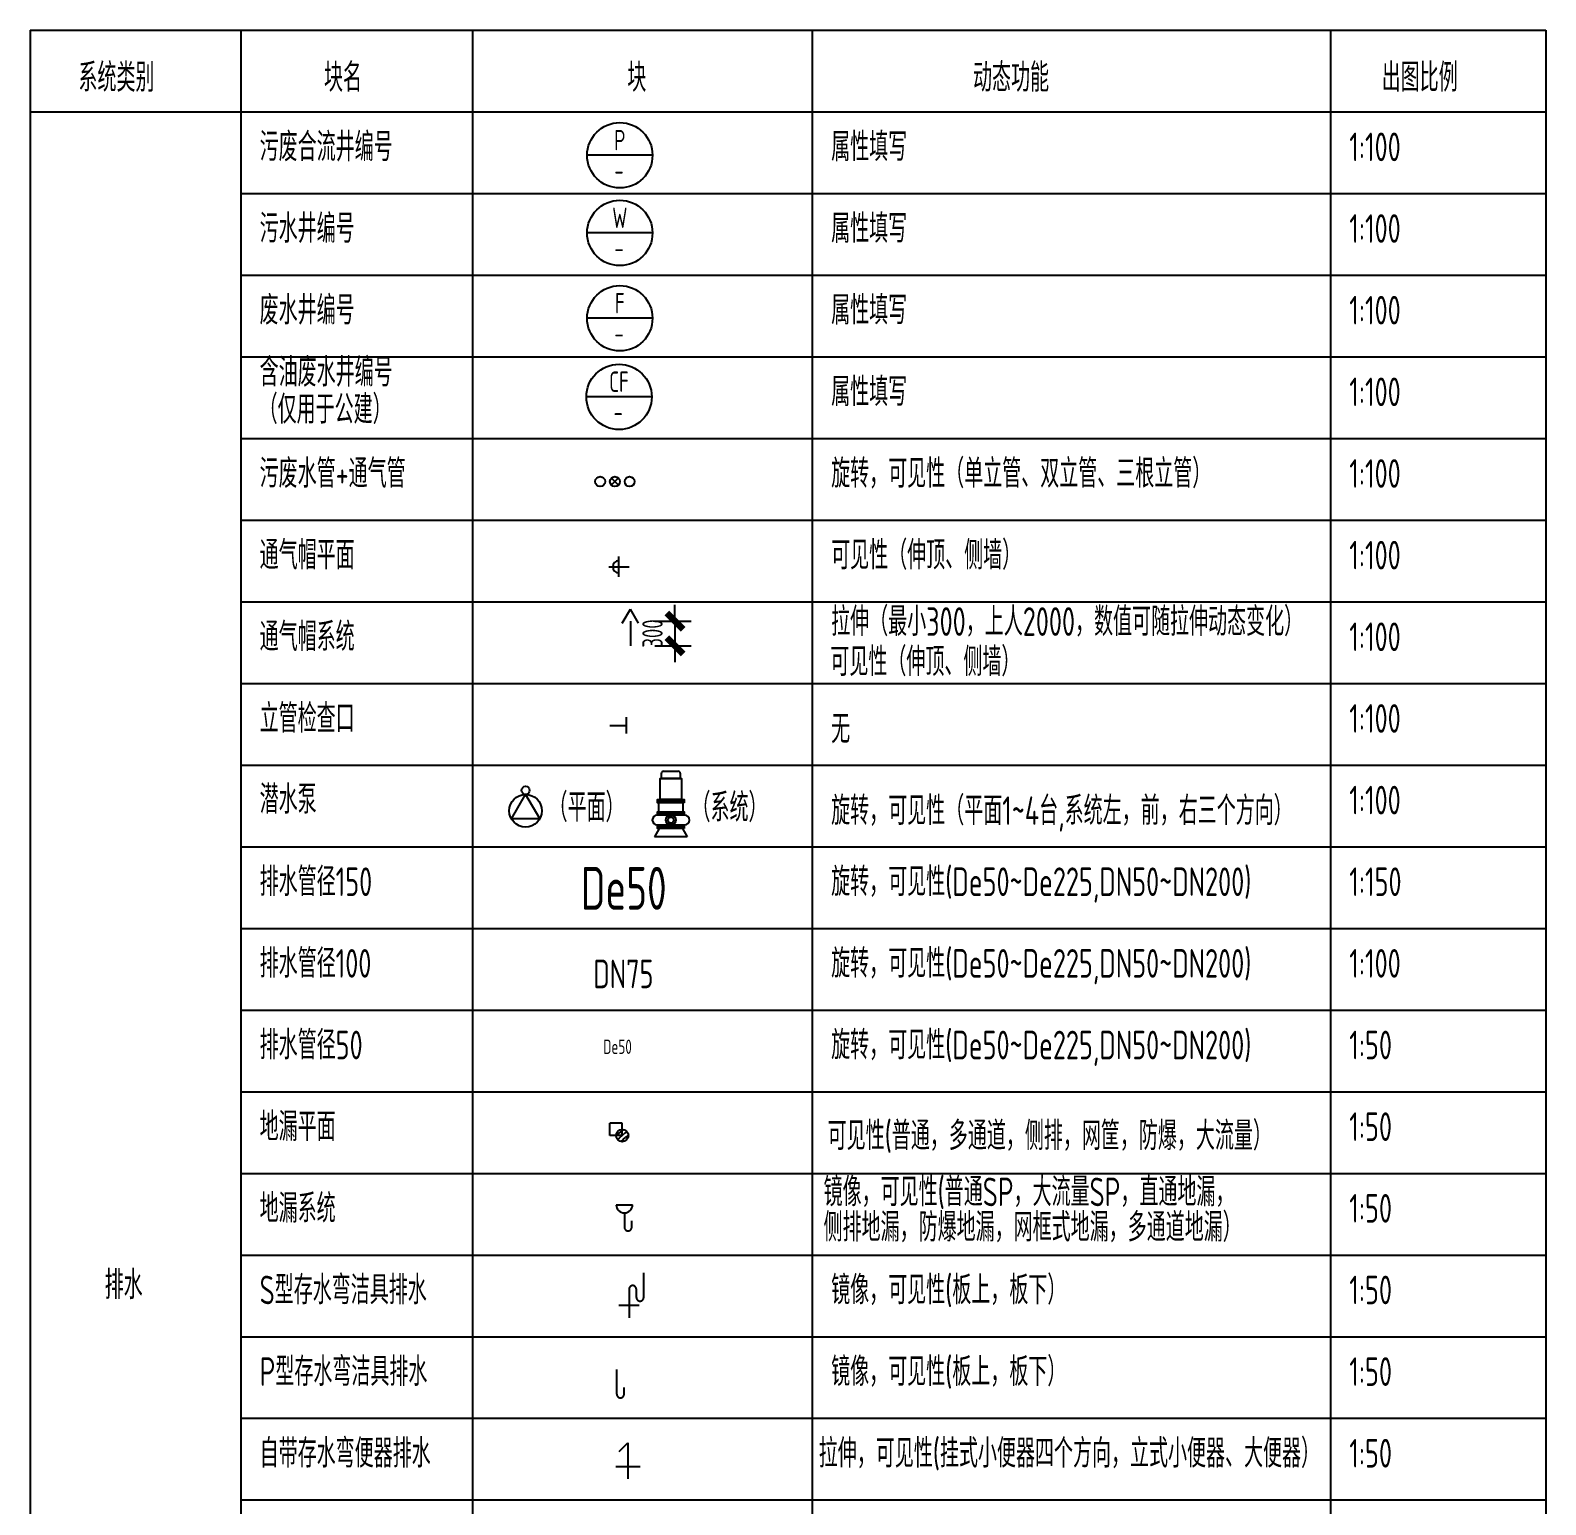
# Model space of a CAD drawing. Extents: x -84241 to 2571207, y -225492 to 1687411.
# Drawn here: x 71238 to 89794, y -949 to 17109 of the extents above; entities that cross this region are included whole.
import ezdxf
from ezdxf.enums import TextEntityAlignment as Align

# ---------------------------------------------------------------- set-up
doc = ezdxf.new("R2010")
doc.units = 0
doc.header["$LTSCALE"] = 1000
doc.linetypes.add('DASHED', pattern=[0.75, 0.5, -0.25])
doc.layers.get('0').update_dxf_attribs({"linetype": 'CONTINUOUS'})
doc.layers.get('Defpoints').update_dxf_attribs({"linetype": 'CONTINUOUS'})
for name, color, linetype in [('W-DRAI-DIMS', 51, 'CONTINUOUS'), ('W-DRAI-DOME-PIPE', 4, 'DASHED'), ('W-DRAI-EQPM', 50, 'CONTINUOUS'), ('W-DRAI-FLDR', 50, 'CONTINUOUS'), ('W-DRAI-NOTE', 50, 'CONTINUOUS'), ('W-DRIN-NOTE', 210, 'CONTINUOUS'), ('W-EQPM', 40, 'CONTINUOUS'), ('W-FRPT-DRAI-PIPE', 4, 'DASHED'), ('W-NOTE', 40, 'CONTINUOUS'), ('W-ZH-DIMS', 7, 'CONTINUOUS')]:
    doc.layers.add(name, color=color, linetype=linetype)
doc.styles.add('TH-STYLE3', font='tssdeng.shx', dxfattribs={"width": 0.7, "bigfont": 'tssdchn.shx'})
doc.dimstyles.new('TH-DIM100-W', dxfattribs={"dimscale": 100, "dimtxt": 2.5, "dimasz": 2, "dimexe": 2, "dimexo": 3, "dimgap": 1.5, "dimtad": 1, "dimdec": 0, "dimdsep": 46, "dimtxsty": 'TH-STYLE3', "dimblk1": 'ARCHTICK', "dimblk2": 'ARCHTICK', "dimsah": 1, "dimcen": -6, "dimclrd": 256, "dimclre": 256, "dimclrt": 256, "dimazin": 0, "dimtfac": 1, "dimtdec": 0, "dimtix": 1, "dimtmove": 2, "dimatfit": 0, "dimfxl": 2, "dimtolj": 1, "dimtzin": 0, "dimlwd": -1, "dimlwe": -1, "dimarcsym": 0})

# ---------------------------------------------------------------- blocks, each defined once
blk = doc.blocks.new('立管检查口')
for p, q in [((0, 0), (200, 0)), ((200, 100), (200, -100)), ((200, 0), (200, 0))]:
    blk.add_line(p, q)
blk = doc.blocks.new('*U249')
at = {"layer": 'W-DRAI-DIMS', "style": 'TH-STYLE3', "width": 0.7}
blk.add_text('De50', height=175, dxfattribs=at).set_placement((43, 30))
blk = doc.blocks.new('*U314')
at = {"layer": 'W-DRAI-DOME-PIPE'}
for p, q in [((-90, 95), (-90, -80)), ((0, -80), (0, 0))]:
    blk.add_line(p, q, dxfattribs=at)
blk.add_arc((-45, -80), 45, 180, 0, dxfattribs=at)
at = {"layer": 'W-DRAI-EQPM'}
blk.add_line((-190, 195), (10, 195), dxfattribs=at)
blk.add_arc((-90, 195), 100, 180, 0, dxfattribs=at)
blk = doc.blocks.new('*U274')
at = {"layer": 'W-DRAI-DOME-PIPE'}
for p, q in [((191848, -125361), (191848, -125061)), ((191938, -125361), (191938, -125281))]:
    blk.add_line(p, q, dxfattribs=at)
blk.add_arc((191893, -125361), 45, 180, 0, dxfattribs=at)
blk = doc.blocks.new('*U253')
at = {"layer": 'W-DRAI-DOME-PIPE'}
for p, q in [((-106, 333), (0, 439)), ((0, 439), (0, 0))]:
    blk.add_line(p, q, dxfattribs=at)
at = {"layer": 'W-DRAI-EQPM'}
blk.add_line((-150, 150), (150, 150), dxfattribs=at)
blk = doc.blocks.new('*U248')
for p, q in [((-173, -350), (0, -50)), ((0, -50), (173, -350)), ((173, -350), (-173, -350))]:
    blk.add_line(p, q)
for centre, radius in [((0, 0), 50), ((0, -250), 200)]:
    blk.add_circle(centre, radius)
blk = doc.blocks.new('污水井编号')
at = {"layer": 'W-DRAI-EQPM'}
blk.add_circle((0, 400), 400, dxfattribs=at)
at = {"layer": 'W-DRAI-NOTE'}
blk.add_line((400, 400), (-400, 400), dxfattribs=at)
at = {"layer": 'W-DRAI-NOTE', "style": 'TH-STYLE3', "width": 0.7}
blk.add_text('W', height=250, dxfattribs=at).set_placement((0, 586), align=Align.MIDDLE)
at = {"layer": 'W-DRAI-NOTE', "style": 'TH-STYLE3', "width": 0.7, "flags": 8}
blk.add_attdef('-', text='', height=250, dxfattribs=at).set_placement((-10, 90), align=Align.CENTER)
blk = doc.blocks.new('污废合流井编号')
at = {"layer": 'W-DRAI-EQPM'}
blk.add_circle((0, 400), 400, dxfattribs=at)
at = {"layer": 'W-DRAI-NOTE'}
blk.add_line((400, 400), (-400, 400), dxfattribs=at)
at = {"layer": 'W-DRAI-NOTE', "style": 'TH-STYLE3', "width": 0.7}
blk.add_text('P', height=250, dxfattribs=at).set_placement((0, 586), align=Align.MIDDLE)
at = {"layer": 'W-DRAI-NOTE', "style": 'TH-STYLE3', "width": 0.7, "flags": 8}
blk.add_attdef('-', text='', height=250, dxfattribs=at).set_placement((-10, 90), align=Align.CENTER)
blk = doc.blocks.new('废水井编号')
at = {"layer": 'W-DRAI-EQPM'}
blk.add_circle((0, 400), 400, dxfattribs=at)
at = {"layer": 'W-DRAI-NOTE'}
blk.add_line((400, 400), (-400, 400), dxfattribs=at)
at = {"layer": 'W-DRAI-NOTE', "style": 'TH-STYLE3', "width": 0.7}
blk.add_text('F', height=250, dxfattribs=at).set_placement((0, 586), align=Align.MIDDLE)
at = {"layer": 'W-DRAI-NOTE', "style": 'TH-STYLE3', "width": 0.7, "flags": 8}
blk.add_attdef('-', text='', height=250, dxfattribs=at).set_placement((-10, 90), align=Align.CENTER)
blk = doc.blocks.new('含油废水井编号')
at = {"layer": 'W-DRAI-EQPM'}
blk.add_circle((0, 400), 400, dxfattribs=at)
at = {"layer": 'W-DRAI-NOTE'}
blk.add_line((400, 400), (-400, 400), dxfattribs=at)
at = {"layer": 'W-DRAI-NOTE', "style": 'TH-STYLE3', "width": 0.7}
blk.add_text('CF', height=250, dxfattribs=at).set_placement((0, 586), align=Align.MIDDLE)
at = {"layer": 'W-DRAI-NOTE', "style": 'TH-STYLE3', "width": 0.7, "flags": 8}
blk.add_attdef('-', text='', height=250, dxfattribs=at).set_placement((-10, 90), align=Align.CENTER)
blk = doc.blocks.new('*U187')
at = {"linetype": 'Continuous'}
for p, q in [((-115, 713), (-115, 777)), ((-91, 801), (91, 801)), ((115, 777), (115, 713)), ((115, 713), (-115, 713)), ((-150, 415), (-150, 305)), ((150, 415), (-150, 415)), ((150, 305), (150, 415)), ((167, 264), (-167, 264)), ((-150, 305), (150, 305)), ((-143, 102), (-200, 0)), ((200, 0), (-200, 0)), ((-167, 144), (167, 144)), ((143, 102), (200, 0))]:
    blk.add_line(p, q, dxfattribs=at)
for points in [[(132, 457), (-132, 457), (-132, 713), (132, 713)], [(162, 436), (-162, 436), (-162, 457), (162, 457)], [(162, 415), (-162, 415), (-162, 436), (162, 436)], [(162, 285), (-162, 285), (-162, 305), (162, 305)], [(162, 264), (-162, 264), (-162, 285), (162, 285)], [(162, 123), (-162, 123), (-162, 144), (162, 144)], [(162, 102), (-162, 102), (-162, 123), (162, 123)]]:
    blk.add_lwpolyline(points, close=True, dxfattribs=at)
for radius in [61.1, 36.6]:
    blk.add_circle((0, 204), radius)
for centre, radius, start, end in [((-91, 777), 23.7, 90, 180), ((91, 777), 23.7, 0, 90), ((-167, 204), 60, 90, 270), ((167, 204), 60, 270, 90)]:
    blk.add_arc(centre, radius, start, end, dxfattribs=at)
blk = doc.blocks.new('*U420')
at = {"layer": 'W-DRAI-DIMS', "style": 'TH-STYLE3', "width": 0.7}
blk.add_text('DN75', height=350, dxfattribs=at).set_placement((45, 29))
blk = doc.blocks.new('*U251')
at = {"layer": 'W-DRAI-DIMS', "style": 'TH-STYLE3', "width": 0.7}
blk.add_text('De50', height=525, dxfattribs=at).set_placement((52, 39))
blk = doc.blocks.new('*U252')
at = {"layer": 'W-DRAI-DOME-PIPE'}
for p, q in [((180, 250), (180, 550)), ((0, 350), (0, 0)), ((90, 250), (90, 350))]:
    blk.add_line(p, q, dxfattribs=at)
for centre, start, end in [((45, 350), 0, 180), ((135, 250), 180, 0)]:
    blk.add_arc(centre, 45, start, end, dxfattribs=at)
at = {"layer": 'W-DRAI-EQPM'}
blk.add_line((125, 150), (-125, 150), dxfattribs=at)
blk = doc.blocks.new('*U325')
at = {"layer": 'W-DRAI-EQPM'}
for p, q in [((-42, 42), (42, -42)), ((-42, -42), (42, 42))]:
    blk.add_line(p, q, dxfattribs=at)
for centre in [(-180, 0), (0, 0), (180, 0)]:
    blk.add_circle(centre, 60, dxfattribs=at)
blk = doc.blocks.new('_ArchTick')
at = {"color": 0, "linetype": 'ByBlock', "const_width": 0.4}
blk.add_lwpolyline([(-0.5, -0.5), (0.5, 0.5)], dxfattribs=at)
blk = doc.blocks.new('*D414')
at = {"layer": 'Defpoints', "color": 0, "transparency": 16777216}
for p in [(0, 0), (0, -300), (546, -300)]:
    blk.add_point(p, dxfattribs=at)
at = {"layer": 'W-ZH-DIMS', "transparency": 16777216}
for p, q in [((546, 0), (546, 200)), ((300, 0), (746, 0)), ((546, 0), (546, -300)), ((300, -300), (746, -300)), ((546, -300), (546, -500))]:
    blk.add_line(p, q, dxfattribs=at)
at = {"layer": 'W-ZH-DIMS', "transparency": 16777216, "xscale": 200, "yscale": 200, "zscale": 200}
for p, rotation in [((546, 0), 270), ((546, -300), 90)]:
    blk.add_blockref('_ArchTick', p, dxfattribs=dict(at, rotation=rotation))
at = {"layer": 'W-ZH-DIMS', "transparency": 16777216, "insert": (271, -150), "char_height": 250, "attachment_point": 5, "rotation": 90, "style": 'TH-STYLE3'}
blk.add_mtext('\\A1;300', dxfattribs=at)
blk = doc.blocks.new('*U324')
at = {"color": 8}
for p, q in [((-125, 0), (125, 0)), ((0, -125), (0, 125))]:
    blk.add_line(p, q, dxfattribs=at)
blk.add_arc((0, 0), 75, 90, 270)
blk = doc.blocks.new('*U328')
for p, q in [((-46, 20), (-75, -4)), ((-46, 20), (-12, 48)), ((38, 32), (-38, -32)), ((17, 73), (-12, 48)), ((57, 48), (38, 32)), ((75, 4), (46, -20)), ((-38, -32), (-57, -48)), ((12, -48), (-17, -73)), ((12, -48), (46, -20))]:
    blk.add_line(p, q)
blk.add_circle((0, 0), 75)
at = {"layer": 'Defpoints'}
for p, q in [((0, 150), (-150, 150)), ((-150, 0), (-150, 150)), ((0, 0), (-150, 0)), ((0, 0), (0, 150))]:
    blk.add_line(p, q, dxfattribs=at)
blk = doc.blocks.new('*U326')
blk.add_line((0, 0), (0, -300.2))
at = {"layer": 'W-DRAI-EQPM'}
for p in [(-100, -23.2), (100, -23.2)]:
    blk.add_line(p, (0, 150), dxfattribs=at)
at = {"layer": 'W-ZH-DIMS'}
dim = blk.add_linear_dim(base=(546, -300.2), p1=(0, 0), p2=(0, -300.2), angle=90, dimstyle='TH-DIM100-W', dxfattribs=at)
dim.commit()
dim.dimension.update_dxf_attribs({"geometry": '*D414', "text_midpoint": (271, -150.1)})

msp = doc.modelspace()

# ---------------------------------------------------------------- linework, layer by layer
for p, q in [((71237.82, 17109.17), (71237.82, -15890.83)), ((71237.82, 17109.17), (89794.08, 17109.17)), ((73814.83, 17109.17), (73814.83, -15890.83)), ((76653.36, 17109.17), (76653.36, -15890.83)), ((80812.91, 17109.17), (80812.91, -15890.83)), ((87157.57, 17109.17), (87157.57, -15890.83)), ((89794.08, 17109.17), (89794.08, -15890.83)), ((71237.82, 16109.17), (89794.08, 16109.17)), ((73814.83, 15109.17), (89794.08, 15109.17)), ((73814.83, 14109.17), (89794.08, 14109.17)), ((73814.83, 13109.17), (89794.08, 13109.17)), ((73814.83, 12109.17), (89794.08, 12109.17)), ((73814.83, 11109.17), (89794.08, 11109.17)), ((73814.83, 10109.17), (89794.08, 10109.17)), ((73814.83, 9109.17), (89794.08, 9109.17)), ((73814.83, 8109.17), (89794.08, 8109.17)), ((73814.83, 7109.17), (89794.08, 7109.17)), ((73814.83, 6109.17), (89794.08, 6109.17)), ((73814.83, 5109.17), (89794.08, 5109.17)), ((73814.83, 4109.17), (89794.08, 4109.17)), ((73814.83, 3109.17), (89794.08, 3109.17)), ((73814.83, 2109.17), (89794.08, 2109.17)), ((73814.83, 1109.17), (89794.08, 1109.17)), ((73814.83, 109.17), (89794.08, 109.17)), ((73814.83, -890.83), (89794.08, -890.83))]:
    msp.add_line(p, q)

# ---------------------------------------------------------------- block references
msp.add_blockref('*U251', (77926.31, 6299.37))
at = {"layer": 'W-DRAI-DIMS'}
for name, p in [('*U420', (78087.08, 5347.82)), ('*U249', (78210.23, 4542.27))]:
    msp.add_blockref(name, p, dxfattribs=at)
at = {"layer": 'W-DRAI-EQPM'}
for name, p in [('污废合流井编号', (78456.48, 15177.94)), ('含油废水井编号', (78446.71, 12219.27))]:
    msp.add_blockref(name, p, dxfattribs=at).add_auto_attribs({'-': '-'})
ref = msp.add_blockref('污水井编号', (78456.48, 14227.06), dxfattribs=at)
ref.add_attrib('-', '-', dxfattribs={"layer": 'W-DRAI-NOTE', "height": 250, "style": 'TH-STYLE3', "width": 0.7}).set_placement((78446.71, 14317.2), align=Align.CENTER)
ref = msp.add_blockref('废水井编号', (78456.48, 13181.64), dxfattribs=at)
ref.add_attrib('-', '-', dxfattribs={"layer": 'W-DRIN-NOTE', "color": 50, "height": 250, "style": 'TH-STYLE3', "width": 0.7, "flags": 8}).set_placement((78446.71, 13271.78), align=Align.CENTER)
for name, p in [('*U325', (78395.96, 11582.45)), ('*U324', (78445.68, 10538.61)), ('立管检查口', (78333.2, 8595.57)), ('*U187', (79081.46, 7232.99)), ('*U314', (78602.53, 2529.53)), ('*U252', (78568.98, 1339.82)), ('*U274', (-113429.11, 125766.25)), ('*U253', (78555.73, -631.12))]:
    msp.add_blockref(name, p, dxfattribs=at)
at = {"layer": 'W-DRAI-FLDR'}
msp.add_blockref('*U328', (78485.97, 3572.42), dxfattribs=at)
at = {"layer": 'W-EQPM'}
msp.add_blockref('*U248', (77302.28, 7800.89), dxfattribs=at)
at = {"layer": 'W-FRPT-DRAI-PIPE'}
msp.add_blockref('*U326', (78586.24, 9871.1), dxfattribs=at)

# ---------------------------------------------------------------- texts
at = {"layer": 'W-NOTE', "style": 'TH-STYLE3', "width": 0.7}
for s, p in [('系统类别', (71827.42, 16355.91)), ('块名', (74833.59, 16355.91)), ('块', (78548.48, 16355.91)), ('动态功能', (82781.7, 16355.91)), ('出图比例', (87785.46, 16355.91)), ('污废合流井编号', (74046.26, 15506.28)), ('属性填写', (81044.34, 15506.28)), ('1:100', (87389, 15506.28)), ('污水井编号', (74046.26, 14506.28)), ('属性填写', (81044.34, 14506.28)), ('1:100', (87389, 14506.28)), ('废水井编号', (74046.26, 13506.28)), ('属性填写', (81044.34, 13506.28)), ('1:100', (87389, 13506.28)), ('含油废水井编号', (74046.26, 12746.56)), ('属性填写', (81044.34, 12506.28)), ('1:100', (87389, 12506.28)), ('（仅用于公建）', (74033.4, 12291.03)), ('污废水管+通气管', (74046.26, 11506.28)), ('旋转，可见性（单立管、双立管、三根立管）', (81044.34, 11506.28)), ('1:100', (87389, 11506.28)), ('通气帽平面', (74046.26, 10506.28)), ('可见性（伸顶、侧墙）', (81044.34, 10506.28)), ('1:100', (87389, 10506.28)), ('拉伸（最小300，上人2000，数值可随拉伸动态变化）', (81044.34, 9692.39)), ('通气帽系统', (74046.26, 9506.28)), ('1:100', (87389, 9506.28)), ('可见性（伸顶、侧墙）', (81034.88, 9201.17)), ('立管检查口', (74046.26, 8506.28)), ('无', (81044.34, 8376.66)), ('1:100', (87389, 8506.28)), ('潜水泵', (74046.26, 7514.48)), ('（平面）', (77584.04, 7416.14)), ('（系统）', (79334.52, 7416.14)), ('1:100', (87389, 7506.28)), ('旋转，可见性（平面1~4台,系统左，前，右三个方向）', (81044.34, 7376.66)), ('排水管径150', (74046.26, 6506.28)), ('旋转，可见性(De50~De225,DN50~DN200)', (81044.34, 6506.28)), ('1:150', (87389, 6506.28)), ('排水管径100', (74046.26, 5506.28)), ('旋转，可见性(De50~De225,DN50~DN200)', (81044.34, 5506.28)), ('1:100', (87389, 5506.28)), ('排水管径50', (74046.26, 4506.28)), ('旋转，可见性(De50~De225,DN50~DN200)', (81044.34, 4506.28)), ('1:50', (87389, 4506.28)), ('地漏平面', (74046.26, 3506.28)), ('可见性(普通，多通道，侧排，网筐，防爆，大流量）', (81001.56, 3394.71)), ('1:50', (87389, 3506.28)), ('镜像，可见性(普通SP，大流量SP，直通地漏，', (80951.68, 2706.95)), ('地漏系统', (74046.26, 2506.28)), ('1:50', (87389, 2506.28)), ('侧排地漏，防爆地漏，网框式地漏，多通道地漏）', (80951.68, 2274.74)), ('排水', (72148.62, 1568.58)), ('S型存水弯洁具排水', (74046.26, 1506.28)), ('镜像，可见性(板上，板下）', (81044.34, 1506.28)), ('1:50', (87389, 1506.28)), ('P型存水弯洁具排水', (74046.26, 506.28)), ('镜像，可见性(板上，板下）', (81044.34, 506.28)), ('1:50', (87389, 506.28)), ('自带存水弯便器排水', (74046.26, -493.72)), ('拉伸，可见性(挂式小便器四个方向，立式小便器、大便器）', (80892.75, -493.72)), ('1:50', (87389, -493.72))]:
    msp.add_text(s, height=350, dxfattribs=at).set_placement(p)

doc.saveas('drawing.dxf')
